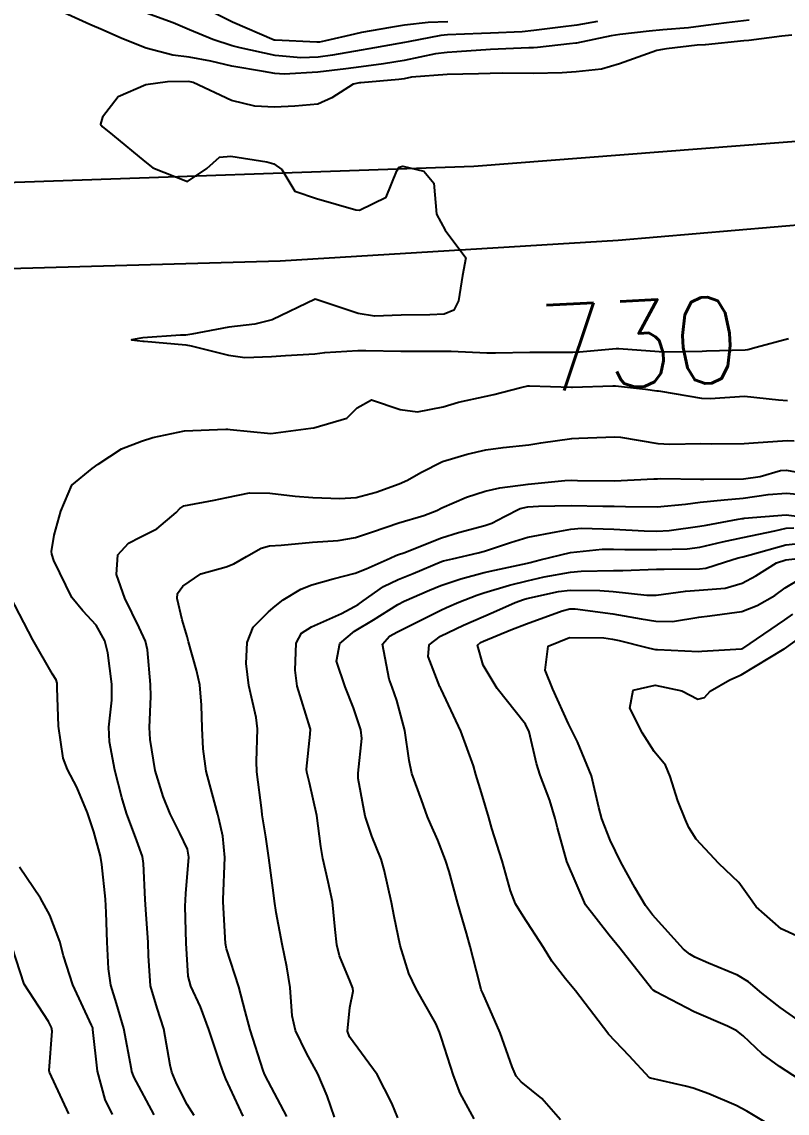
# Model space of a CAD drawing. Header units: metres. Extents: x 298520 to 308411, y 7433745 to 7450750.
# Drawn here: x 299341.6 to 299377.1, y 7449483.5 to 7449534.2 of the extents above; entities that cross this region are included whole.
import ezdxf
from ezdxf.enums import TextEntityAlignment as Align

# ---------------------------------------------------------------- set-up
doc = ezdxf.new("R2010")
doc.units = ezdxf.units.M
doc.header["$LTSCALE"] = 10
for name, color, linetype in [('Cotas', 45, 'Continuous'), ('Curvas de Nivel 1m', 11, 'Continuous'), ('Curvas de Nivel 5m', 15, 'Continuous'), ('Linha Férrea', 251, 'TRACKS')]:
    doc.layers.add(name, color=color, linetype=linetype)
doc.styles.add('Style-STANDARD', font='STANDARD.shx')
doc.linetypes.add('TRACKS', pattern='A,0.15,[130,ltypeshp.shx,S=0.25,R=0,X=0,Y=0],0.15', length=0.3)

msp = doc.modelspace()

# ---------------------------------------------------------------- linework, layer by layer
at = {"layer": 'Curvas de Nivel 1m', "flags": 128}
for points, elevation in [([(299375.361, 7449534.292), (299374.307, 7449534.162), (299373.357, 7449534.034), (299372.546, 7449533.937), (299371.353, 7449533.839), (299370.726, 7449533.776), (299369.35, 7449533.623), (299368.96, 7449533.562), (299367.343, 7449533.225), (299367.315, 7449533.218), (299367.022, 7449533.193), (299365.534, 7449533.015), (299365.341, 7449533.006), (299365.131, 7449533.003), (299363.34, 7449532.924), (299361.78, 7449532.815), (299361.338, 7449532.79), (299360.794, 7449532.724), (299359.334, 7449532.419), (299358.375, 7449532.257), (299357.331, 7449532.12), (299356.623, 7449532.024), (299355.328, 7449531.874), (299353.754, 7449531.78), (299353.327, 7449531.81), (299352.791, 7449531.903), (299351.331, 7449532.156), (299350.345, 7449532.378), (299349.335, 7449532.563), (299348.585, 7449532.661), (299347.339, 7449532.994), (299346.217, 7449533.441), (299345.349, 7449533.826), (299344.719, 7449534.092), (299343.361, 7449534.706)], 731), ([(299368.313, 7449534.226), (299367.356, 7449534.06), (299366.597, 7449533.955), (299365.352, 7449533.806), (299364.821, 7449533.747), (299363.349, 7449533.678), (299362.928, 7449533.666), (299361.348, 7449533.599), (299361.038, 7449533.574), (299359.517, 7449533.287), (299359.343, 7449533.253), (299357.692, 7449532.954), (299357.339, 7449532.894), (299356.005, 7449532.655), (299355.335, 7449532.57), (299354.527, 7449532.535), (299353.336, 7449532.646), (299351.712, 7449533.004), (299351.34, 7449533.102), (299350.434, 7449533.389), (299349.35, 7449533.842), (299348.599, 7449534.167), (299347.361, 7449534.614)], 732), ([(299361.357, 7449534.215), (299360.451, 7449534.179), (299359.354, 7449534.048), (299358.704, 7449533.946), (299357.349, 7449533.71), (299357.019, 7449533.642), (299355.67, 7449533.327), (299355.402, 7449533.269), (299355.342, 7449533.263), (299355.27, 7449533.259), (299353.343, 7449533.351), (299353.289, 7449533.361), (299351.355, 7449534.199), (299349.781, 7449534.982)], 733), ([(299349.566, 7449483.398), (299349.253, 7449483.897), (299348.767, 7449484.844), (299348.531, 7449485.412), (299348.455, 7449485.736), (299348.165, 7449487.416), (299347.857, 7449488.375), (299347.544, 7449489.423), (299347.451, 7449490.809), (299347.436, 7449491.424), (299347.326, 7449492.966), (299347.295, 7449493.426), (299347.219, 7449495.097), (299347.169, 7449495.427), (299346.904, 7449496.149), (299346.426, 7449497.435), (299346.205, 7449498.163), (299345.89, 7449499.441), (299345.639, 7449500.76), (299345.61, 7449501.444), (299345.74, 7449502.684), (299345.747, 7449503.442), (299345.558, 7449504.894), (299345.418, 7449505.446), (299345.02, 7449506.174), (299344.405, 7449506.838), (299343.893, 7449507.467), (299343.058, 7449509.183), (299342.963, 7449509.481), (299342.948, 7449509.597), (299343.072, 7449510.355), (299343.375, 7449511.476), (299343.886, 7449512.683), (299344.826, 7449513.454), (299345.115, 7449513.657), (299346.193, 7449514.368), (299347.126, 7449514.72), (299347.652, 7449514.9), (299349.131, 7449515.208), (299351.039, 7449515.288), (299351.132, 7449515.283), (299351.246, 7449515.264), (299353.13, 7449515.089), (299354.993, 7449515.332), (299355.133, 7449515.353), (299356.661, 7449515.792), (299357.143, 7449516.27), (299357.811, 7449516.639), (299359.142, 7449516.202), (299359.956, 7449516.092), (299361.144, 7449516.327), (299361.865, 7449516.534), (299363.149, 7449516.817), (299363.498, 7449516.888), (299364.751, 7449517.224), (299365.081, 7449517.293), (299365.154, 7449517.298), (299367.104, 7449517.24), (299367.154, 7449517.24), (299369.025, 7449517.301), (299369.155, 7449517.299), (299370.552, 7449517.149), (299371.081, 7449517.07), (299371.152, 7449517.062), (299371.246, 7449517.045), (299373.149, 7449516.717), (299373.557, 7449516.708), (299375.15, 7449516.813), (299376.724, 7449516.652), (299377.148, 7449516.617)], 731), ([(299351.858, 7449483.369), (299351.051, 7449485.096), (299350.936, 7449485.378), (299350.779, 7449485.808), (299350.259, 7449487.388), (299349.867, 7449488.448), (299349.421, 7449489.401), (299349.288, 7449489.863), (299349.196, 7449491.405), (299349.159, 7449493.115), (299349.163, 7449493.406), (299349.184, 7449493.713), (299349.322, 7449495.404), (299349.264, 7449495.772), (299348.909, 7449496.511), (299348.46, 7449497.415), (299348.128, 7449498.221), (299347.76, 7449499.422), (299347.521, 7449500.86), (299347.5, 7449501.425), (299347.553, 7449502.856), (299347.548, 7449503.424), (299347.408, 7449505.027), (299347.305, 7449505.427), (299347.019, 7449506.064), (299346.35, 7449507.437), (299345.966, 7449508.524), (299346.026, 7449509.44), (299346.519, 7449509.985), (299347.071, 7449510.261), (299347.842, 7449510.656), (299348.744, 7449511.413), (299348.903, 7449511.594), (299349.088, 7449511.724), (299350.496, 7449511.984), (299351.094, 7449512.116), (299352.14, 7449512.326), (299353.097, 7449512.306), (299354.264, 7449512.173), (299355.095, 7449512.108), (299356.349, 7449512.062), (299357.095, 7449512.114), (299358.037, 7449512.362), (299359.105, 7449512.736), (299359.484, 7449512.908), (299360.102, 7449513.275), (299361.118, 7449513.777), (299362.253, 7449514.118), (299363.124, 7449514.32), (299363.927, 7449514.425), (299365.123, 7449514.553), (299365.686, 7449514.651), (299367.128, 7449514.85), (299367.447, 7449514.868), (299369.129, 7449514.932), (299369.379, 7449514.917), (299371.125, 7449514.619), (299371.68, 7449514.58), (299373.125, 7449514.614), (299373.633, 7449514.608), (299375.126, 7449514.616), (299375.565, 7449514.654), (299377.128, 7449514.756), (299377.456, 7449514.739)], 732), ([(299353.876, 7449483.349), (299352.872, 7449485.259), (299352.823, 7449485.359), (299352.775, 7449485.487), (299352.168, 7449487.366), (299351.936, 7449488.245), (299351.656, 7449489.372), (299351.08, 7449491.138), (299351.027, 7449491.378), (299350.927, 7449493.324), (299350.92, 7449493.38), (299350.922, 7449493.428), (299351.005, 7449495.379), (299350.903, 7449496.366), (299350.718, 7449497.19), (299350.673, 7449497.384), (299350.299, 7449498.752), (299350.132, 7449499.392), (299349.99, 7449500.431), (299349.949, 7449501.395), (299349.912, 7449502.463), (299349.829, 7449503.397), (299349.687, 7449504.087), (299349.315, 7449505.405), (299349.253, 7449505.644), (299349.023, 7449506.43), (299348.785, 7449507.412), (299348.804, 7449507.645), (299349.042, 7449507.982), (299349.889, 7449508.558), (299351.056, 7449508.89), (299351.413, 7449509.021), (299351.999, 7449509.371), (299352.681, 7449509.749), (299353.068, 7449509.859), (299353.617, 7449509.901), (299355.07, 7449510.028), (299356.271, 7449510.118), (299357.072, 7449510.253), (299357.857, 7449510.52), (299359.079, 7449510.927), (299360.254, 7449511.272), (299360.849, 7449511.501), (299361.088, 7449511.622), (299362.222, 7449512.123), (299363.1, 7449512.405), (299363.771, 7449512.565), (299365.098, 7449512.734), (299366.799, 7449512.894), (299367.1, 7449512.91), (299367.383, 7449512.905), (299369.1, 7449512.881), (299370.931, 7449512.973), (299371.101, 7449512.982), (299371.255, 7449512.985), (299373.101, 7449512.967), (299373.256, 7449512.964), (299375.102, 7449512.979), (299375.881, 7449513.088), (299376.817, 7449513.364), (299377.108, 7449513.38), (299378.86, 7449513.052)], 733), ([(299356.091, 7449483.32), (299355.748, 7449484.311), (299355.328, 7449485.332), (299354.787, 7449486.282), (299354.277, 7449487.345), (299354.129, 7449488.027), (299354.039, 7449489.348), (299353.886, 7449490.295), (299353.663, 7449491.352), (299353.389, 7449492.831), (299353.307, 7449493.356), (299353.253, 7449493.733), (299353.048, 7449495.358), (299352.903, 7449496.341), (299352.741, 7449497.362), (299352.711, 7449497.567), (299352.489, 7449499.365), (299352.471, 7449499.841), (299352.517, 7449501.364), (299352.455, 7449501.88), (299352.109, 7449503.369), (299351.984, 7449504.389), (299352.04, 7449505.37), (299352.311, 7449506.076), (299353.027, 7449506.799), (299353.333, 7449507.054), (299353.717, 7449507.353), (299354.538, 7449507.848), (299355.044, 7449508.053), (299356.04, 7449508.328), (299357.052, 7449508.594), (299357.564, 7449508.796), (299358.677, 7449509.294), (299358.947, 7449509.408), (299359.065, 7449509.454), (299359.322, 7449509.543), (299361.073, 7449510.232), (299361.852, 7449510.476), (299363.079, 7449510.803), (299363.4, 7449510.917), (299363.995, 7449511.231), (299364.722, 7449511.59), (299365.087, 7449511.667), (299365.573, 7449511.698), (299367.088, 7449511.744), (299368.558, 7449511.706), (299369.088, 7449511.701), (299369.618, 7449511.692), (299371.088, 7449511.672), (299372.414, 7449511.802), (299373.091, 7449511.885), (299374.199, 7449512.002), (299375.093, 7449512.081), (299376.254, 7449512.242), (299377.095, 7449512.312), (299377.929, 7449512.227)], 734), ([(299362.581, 7449483.243), (299361.937, 7449484.425), (299361.626, 7449485.257), (299361.065, 7449486.991), (299360.977, 7449487.258), (299360.807, 7449487.665), (299360.229, 7449488.68), (299359.889, 7449489.274), (299359.546, 7449489.995), (299359.148, 7449491.285), (299358.863, 7449492.647), (299358.738, 7449493.291), (299358.408, 7449494.814), (299358.26, 7449495.296), (299357.827, 7449496.378), (299357.518, 7449497.304), (299357.198, 7449499.048), (299357.199, 7449499.307), (299357.361, 7449500.903), (299357.316, 7449501.306), (299356.978, 7449502.34), (299356.591, 7449503.316), (299356.181, 7449504.499), (299356.339, 7449505.32), (299357.019, 7449505.902), (299357.904, 7449506.421), (299359.031, 7449507.129), (299359.326, 7449507.286), (299360.512, 7449507.797), (299361.044, 7449508.017), (299361.965, 7449508.335), (299363.054, 7449508.62), (299363.553, 7449508.738), (299365.061, 7449509.064), (299365.188, 7449509.091), (299365.646, 7449509.211), (299367.066, 7449509.547), (299368.534, 7449509.709), (299369.068, 7449509.701), (299369.592, 7449509.686), (299371.068, 7449509.69), (299372.478, 7449509.717), (299373.07, 7449509.797), (299374.13, 7449510.052), (299375.074, 7449510.25), (299376.556, 7449510.557), (299377.079, 7449510.684), (299377.442, 7449510.704)], 736), ([(299366.592, 7449483.192), (299365.733, 7449484.176), (299364.77, 7449484.963), (299364.544, 7449485.222), (299364.357, 7449485.647), (299363.795, 7449487.23), (299362.988, 7449489.072), (299362.917, 7449489.239), (299362.826, 7449489.553), (299362.402, 7449491.244), (299362.233, 7449491.866), (299361.822, 7449493.251), (299361.417, 7449494.725), (299361.251, 7449495.256), (299360.902, 7449496.186), (299360.567, 7449496.922), (299360.419, 7449497.267), (299360.135, 7449498.062), (299359.69, 7449499.279), (299359.56, 7449499.892), (299359.369, 7449501.284), (299358.984, 7449502.676), (299358.771, 7449503.292), (299358.629, 7449503.661), (299358.319, 7449505.297), (299358.65, 7449505.66), (299359.019, 7449505.865), (299360.229, 7449506.476), (299361.029, 7449506.874), (299361.293, 7449506.995), (299361.879, 7449507.252), (299362.715, 7449507.566), (299363.039, 7449507.677), (299364.234, 7449508.04), (299365.048, 7449508.241), (299365.841, 7449508.418), (299367.055, 7449508.645), (299367.551, 7449508.689), (299369.056, 7449508.716), (299369.502, 7449508.717), (299371.057, 7449508.775), (299371.409, 7449508.785), (299373.058, 7449508.788), (299373.351, 7449508.824), (299374.221, 7449509.108), (299374.861, 7449509.306), (299375.065, 7449509.35), (299375.412, 7449509.441), (299377.071, 7449509.914), (299378.111, 7449510.022)], 737), ([(299376.11, 7449483.08), (299375.258, 7449483.592), (299374.76, 7449483.858), (299373.485, 7449484.393), (299372.768, 7449484.658), (299372.403, 7449484.759), (299370.773, 7449485.129), (299370.738, 7449485.15), (299369.783, 7449486.16), (299368.834, 7449487.17), (299368.794, 7449487.218), (299367.299, 7449489.185), (299366.828, 7449489.745), (299366.2, 7449490.563), (299365.813, 7449491.205), (299364.864, 7449492.648), (299364.507, 7449493.224), (299364.269, 7449493.836), (299363.883, 7449495.23), (299363.414, 7449496.729), (299363.261, 7449497.237), (299362.93, 7449498.387), (299362.67, 7449499.243), (299362.55, 7449499.641), (299361.965, 7449501.25), (299361.05, 7449503.201), (299361.021, 7449503.26), (299360.993, 7449503.314), (299360.452, 7449504.713), (299360.5, 7449505.268), (299361.017, 7449505.666), (299362.093, 7449506.179), (299363.026, 7449506.585), (299363.482, 7449506.782), (299364.487, 7449507.225), (299364.884, 7449507.372), (299365.036, 7449507.413), (299366.498, 7449507.741), (299367.042, 7449507.807), (299368.428, 7449507.791), (299369.042, 7449507.747), (299370.617, 7449507.569), (299371.039, 7449507.57), (299372.409, 7449507.759), (299373.043, 7449507.797), (299374.258, 7449507.895), (299375.048, 7449508.129), (299375.671, 7449508.473), (299376.636, 7449509.076), (299377.064, 7449509.217), (299378.728, 7449509.392)], 738), ([(299377.71, 7449485.061), (299376.779, 7449485.676), (299375.965, 7449486.262), (299375.091, 7449487.096), (299374.796, 7449487.33), (299374.354, 7449487.55), (299372.809, 7449488.208), (299371.022, 7449489.147), (299370.897, 7449489.222), (299370.824, 7449489.29), (299369.362, 7449491.165), (299368.852, 7449491.778), (299367.757, 7449493.181), (299366.893, 7449495.19), (299366.466, 7449496.754), (299366.349, 7449497.198), (299366.096, 7449498.032), (299365.653, 7449499.209), (299365.488, 7449499.752), (299365.148, 7449501.217), (299364.968, 7449501.572), (299363.649, 7449503.233), (299363.004, 7449504.32), (299362.746, 7449505.243), (299362.879, 7449505.377), (299363.015, 7449505.436), (299364.294, 7449505.953), (299365.023, 7449506.242), (299366.676, 7449506.842), (299367.03, 7449506.93), (299367.28, 7449506.938), (299369.028, 7449506.71), (299370.348, 7449506.472), (299371.025, 7449506.358), (299371.808, 7449506.35), (299373.027, 7449506.548), (299373.536, 7449506.606), (299375.03, 7449506.809), (299375.743, 7449507.089), (299376.558, 7449507.559), (299377.046, 7449507.917), (299377.771, 7449508.344)], 739), ([(299378.645, 7449491.253), (299376.858, 7449492.067), (299375.692, 7449493.088), (299375.35, 7449493.565), (299374.884, 7449494.217), (299373.953, 7449495.109), (299372.904, 7449496.227), (299372.564, 7449496.78), (299372.402, 7449497.128), (299372.043, 7449498.017), (299371.692, 7449499.139), (299371.479, 7449499.673), (299370.955, 7449500.311), (299370.408, 7449501.156), (299369.818, 7449502.324), (299369.974, 7449503.155), (299370.995, 7449503.39), (299372.238, 7449503.128), (299372.987, 7449502.732), (299373.285, 7449502.821), (299373.555, 7449503.114), (299374.471, 7449503.633), (299375.001, 7449503.872), (299376.996, 7449505.07), (299377.013, 7449505.084), (299378.164, 7449505.916)], 741), ([(299345.782, 7449483.445), (299345.441, 7449484.131), (299345.076, 7449485.455), (299344.87, 7449487.39), (299344.862, 7449487.459), (299344.847, 7449487.503), (299344.804, 7449487.597), (299343.927, 7449489.469), (299343.504, 7449490.806), (299343.332, 7449491.475), (299342.861, 7449492.707), (299342.435, 7449493.484), (299341.449, 7449494.933)], 729), ([(299343.752, 7449483.47), (299342.844, 7449485.408), (299342.838, 7449485.479), (299342.972, 7449487.307), (299342.947, 7449487.479), (299342.806, 7449487.758), (299341.676, 7449489.491), (299341.118, 7449491.22)], 728)]:
    msp.add_lwpolyline(points, dxfattribs=dict(at, elevation=elevation))
at = {"layer": 'Curvas de Nivel 5m', "flags": 128}
for points, elevation in [([(299377.351, 7449533.598), (299376.889, 7449533.537), (299375.347, 7449533.35), (299375.119, 7449533.33), (299373.343, 7449533.145), (299373.318, 7449533.146), (299372.952, 7449533.124), (299371.527, 7449532.952), (299371.341, 7449532.931), (299371.078, 7449532.882), (299369.334, 7449532.261), (299368.496, 7449532.014), (299367.33, 7449531.882), (299366.68, 7449531.846), (299365.329, 7449531.805), (299363.92, 7449531.822), (299363.329, 7449531.808), (299362.781, 7449531.793), (299361.328, 7449531.768), (299359.675, 7449531.633), (299359.326, 7449531.569), (299359.082, 7449531.536), (299357.324, 7449531.381), (299357.257, 7449531.377), (299356.957, 7449531.314), (299355.968, 7449530.672), (299355.314, 7449530.391), (299354.251, 7449530.285), (299353.312, 7449530.251), (299352.385, 7449530.296), (299351.315, 7449530.557), (299349.53, 7449531.398), (299349.323, 7449531.431), (299348.336, 7449531.415), (299347.321, 7449531.285), (299346.036, 7449530.722), (299345.306, 7449529.78), (299345.22, 7449529.451), (299345.301, 7449529.349), (299345.779, 7449528.962), (299347.277, 7449527.723), (299347.658, 7449527.426), (299349.267, 7449526.785), (299350.164, 7449527.397), (299350.749, 7449527.917), (299351.282, 7449527.97), (299352.943, 7449527.698), (299353.277, 7449527.619), (299353.655, 7449527.354), (299354.255, 7449526.338), (299355.26, 7449526.004), (299357.093, 7449525.473), (299357.254, 7449525.453), (299358.496, 7449526.062), (299358.987, 7449527.293), (299359.106, 7449527.462), (299359.276, 7449527.504), (299360.245, 7449527.275), (299360.717, 7449526.718), (299360.829, 7449525.266), (299361.242, 7449524.537), (299362.2, 7449523.25), (299362.037, 7449522.43), (299361.855, 7449521.253), (299361.635, 7449520.819), (299361.197, 7449520.628), (299360.518, 7449520.592), (299359.196, 7449520.582), (299357.957, 7449520.541), (299357.196, 7449520.655), (299355.203, 7449521.33), (299353.193, 7449520.363), (299352.4, 7449520.159), (299351.189, 7449520.016), (299349.47, 7449519.69), (299349.185, 7449519.657), (299348.942, 7449519.656), (299347.184, 7449519.524), (299347.098, 7449519.516), (299346.665, 7449519.435), (299347.182, 7449519.371), (299347.242, 7449519.369), (299349.18, 7449519.202), (299349.431, 7449519.155), (299351.173, 7449518.715), (299351.93, 7449518.614), (299353.173, 7449518.666), (299353.816, 7449518.708), (299355.175, 7449518.79), (299355.649, 7449518.852), (299357.177, 7449518.941), (299357.551, 7449518.932), (299359.177, 7449518.91), (299359.553, 7449518.908), (299361.178, 7449518.915), (299361.524, 7449518.911), (299363.177, 7449518.834), (299363.577, 7449518.836), (299365.178, 7449518.867), (299365.527, 7449518.865), (299367.178, 7449518.867), (299367.484, 7449518.881), (299369.181, 7449519.033), (299369.312, 7449519.037), (299371.179, 7449518.893), (299371.438, 7449518.879), (299373.18, 7449518.91), (299373.379, 7449518.919), (299375.181, 7449518.97), (299375.301, 7449518.979), (299375.688, 7449519.092), (299377.187, 7449519.499)], 730), ([(299359.036, 7449483.287), (299358.76, 7449483.959), (299358.075, 7449485.297), (299356.799, 7449487.046), (299356.702, 7449487.312), (299356.814, 7449488.418), (299356.962, 7449489.168), (299356.943, 7449489.309), (299356.826, 7449489.615), (299356.333, 7449490.812), (299356.204, 7449491.32), (299356.131, 7449492.043), (299356.005, 7449493.323), (299355.805, 7449494.249), (299355.548, 7449495.33), (299355.46, 7449495.893), (299355.268, 7449497.335), (299354.935, 7449498.843), (299354.804, 7449499.341), (299354.794, 7449499.492), (299354.961, 7449501.108), (299354.975, 7449501.34), (299354.964, 7449501.397), (299354.362, 7449503.346), (299354.27, 7449504.078), (299354.315, 7449505.347), (299354.554, 7449505.808), (299355.021, 7449506.1), (299356.425, 7449506.717), (299357.03, 7449507.044), (299357.196, 7449507.144), (299357.428, 7449507.306), (299358.373, 7449507.967), (299359.048, 7449508.302), (299359.748, 7449508.584), (299361.061, 7449509.129), (299361.162, 7449509.159), (299361.579, 7449509.255), (299362.775, 7449509.534), (299363.067, 7449509.611), (299364.281, 7449510.018), (299365.073, 7449510.268), (299366.396, 7449510.52), (299367.077, 7449510.643), (299367.572, 7449510.691), (299369.078, 7449510.633), (299370.48, 7449510.552), (299371.077, 7449510.538), (299371.641, 7449510.57), (299373.079, 7449510.777), (299373.367, 7449510.83), (299374.857, 7449511.102), (299375.048, 7449511.135), (299375.083, 7449511.138), (299375.131, 7449511.147), (299377.085, 7449511.305), (299379.083, 7449511.05)], 735), ([(299347.71, 7449483.42), (299346.771, 7449485.197), (299346.7, 7449485.359), (299346.675, 7449485.431), (299346.659, 7449485.548), (299346.299, 7449487.438), (299345.965, 7449488.593), (299345.7, 7449489.447), (299345.591, 7449490.209), (299345.537, 7449491.45), (299345.485, 7449492.822), (299345.446, 7449493.444), (299345.275, 7449495.06), (299345.214, 7449495.447), (299344.91, 7449496.569), (299344.617, 7449497.455), (299344.116, 7449498.644), (299343.68, 7449499.469), (299343.479, 7449500.002), (299343.262, 7449501.476), (299343.207, 7449503.26), (299343.203, 7449503.477), (299343.157, 7449503.64), (299342.997, 7449503.894), (299342.074, 7449505.489), (299341.033, 7449507.5)], 730), ([(299378.75, 7449487.05), (299376.813, 7449488.415), (299375.954, 7449489.083), (299375.335, 7449489.599), (299374.831, 7449489.915), (299373.478, 7449490.472), (299372.839, 7449490.747), (299372.603, 7449490.886), (299372.321, 7449491.128), (299370.866, 7449492.718), (299370.55, 7449493.153), (299370.046, 7449493.994), (299369.394, 7449495.165), (299368.903, 7449496.18), (299368.523, 7449497.174), (299368.384, 7449497.712), (299368.032, 7449499.179), (299367.381, 7449500.763), (299367.173, 7449501.188), (299366.969, 7449501.596), (299366.244, 7449503.201), (299365.886, 7449504.091), (299366.022, 7449505.205), (299367.017, 7449505.604), (299368.609, 7449505.582), (299369.016, 7449505.526), (299369.317, 7449505.467), (299370.617, 7449505.146), (299370.931, 7449505.06), (299371.012, 7449505.052), (299371.102, 7449505.049), (299373.011, 7449504.956), (299373.168, 7449504.962), (299375.013, 7449505.078), (299375.071, 7449505.099), (299377.026, 7449506.418), (299377.401, 7449506.694)], 740)]:
    msp.add_lwpolyline(points, dxfattribs=dict(at, elevation=elevation))
at = {"layer": 'Linha Férrea', "flags": 128}
for points in [[(298729.261, 7450749.95), (298734.809, 7450730.65), (298742.343, 7450703.451), (298750.119, 7450676.237), (298757.889, 7450649.199), (298765.189, 7450623.712), (298769.985, 7450606.424), (298776.494, 7450583.287), (298783.055, 7450560.248), (298788.164, 7450542.214), (298793.821, 7450521.584), (298798.125, 7450506.606), (298804.386, 7450484.418), (298809.295, 7450466.837), (298814.551, 7450448.858), (298819.559, 7450431.225), (298826.267, 7450408.649), (298831.926, 7450389.314), (298837.135, 7450370.779), (298842.092, 7450352.398), (298847.802, 7450331.823), (298852.149, 7450316.412), (298858.34, 7450294.769), (298862.969, 7450278.965), (298867.952, 7450260.088), (298870.924, 7450249.95), (298873.722, 7450238.982), (298878.355, 7450222.697), (298882.025, 7450210.358), (298885.603, 7450197.651), (298890.189, 7450181.049), (298894.637, 7450166.006), (298898.995, 7450149.812), (298904.361, 7450131.79), (298908.122, 7450117.709), (298911.93, 7450103.946), (298916.104, 7450089.039), (298920.554, 7450073.399), (298923.212, 7450064.319), (298926.468, 7450052.577), (298930.321, 7450038.956), (298934.723, 7450023.223), (298938.252, 7450011.622), (298941.509, 7449999.193), (298944.399, 7449989.651), (298947.701, 7449977.682), (298952.335, 7449961.49), (298956.967, 7449946.581), (298961.92, 7449929.017), (298965.909, 7449915.258), (298970.082, 7449900.905), (298973.936, 7449887.787), (298977.788, 7449874.853), (298981.549, 7449862.469), (298986.366, 7449847.197), (298989.852, 7449836.37), (298994.575, 7449822.337), (298999.437, 7449807.292), (299004.068, 7449794.269), (299008.7, 7449781.657), (299013.057, 7449770.328), (299018.285, 7449757.718), (299022.322, 7449748.037), (299026.817, 7449737.63), (299031.861, 7449726.852), (299036.814, 7449716.896), (299043.096, 7449705.205), (299047.821, 7449696.534), (299054.335, 7449685.572), (299060.664, 7449675.852), (299069.469, 7449663.104), (299077.541, 7449652.872), (299085.429, 7449643.336), (299089.832, 7449637.784), (299098.728, 7449628.561), (299107.993, 7449618.793), (299117.442, 7449610.031), (299127.077, 7449601.223), (299138.453, 7449591.782), (299150.409, 7449582.651), (299162.779, 7449573.982), (299174.004, 7449567.002), (299185.962, 7449560.295), (299199.698, 7449553.222), (299213.253, 7449547.024), (299227.033, 7449541.5), (299241.999, 7449536.525), (299258.424, 7449531.831), (299277.224, 7449527.814), (299295.935, 7449525.032), (299311.589, 7449523.57), (299326.876, 7449522.883), (299340.975, 7449522.747), (299353.572, 7449523.111), (299369.274, 7449524.069), (299382.826, 7449525.211), (299396.609, 7449526.717), (299414.178, 7449529.501), (299430.969, 7449532.603), (299440.142, 7449534.839), (299451.094, 7449537.487), (299469.666, 7449542.917), (299486.963, 7449547.755), (299510.376, 7449554.83), (299531.414, 7449561.037), (299544.903, 7449564.894), (299559.186, 7449569.068), (299590.197, 7449576.665), (299616.417, 7449582.259), (299645.03, 7449585.805), (299675.251, 7449587.635), (299705.522, 7449586.259), (299732.882, 7449582.825), (299762.581, 7449576.088), (299791.888, 7449566.944), (299816.217, 7449556.896), (299840.774, 7449544.781), (299859.676, 7449534.387), (299878.529, 7449521.308), (299897.376, 7449507.135), (299919.538, 7449486.991), (299927.658, 7449478.626), (299947.133, 7449456.962), (299961.499, 7449437.961), (299971.137, 7449424.784), (299981.869, 7449408.322), (299997.595, 7449383.682), (300016.228, 7449354.96), (300035.864, 7449324.687), (300055.136, 7449295.587), (300073.232, 7449268.397), (300085.868, 7449249.95), (300089.501, 7449244.778), (300101.211, 7449227.647), (300111.197, 7449214.14), (300124.752, 7449194.736), (300135.909, 7449179.759), (300148.296, 7449162.129), (300160.805, 7449144.566), (300173.129, 7449128.481), (300185.523, 7449112.088), (300198.402, 7449095.758), (300207.462, 7449083.98), (300220.094, 7449068.515), (300233.468, 7449051.744), (300246.778, 7449035.349), (300263.478, 7449015.076), (300277.526, 7448998.444), (300292.814, 7448981.501), (300306.688, 7448964.856), (300324.623, 7448944.393), (300340.398, 7448926.517), (300357.9, 7448907.843), (300372.755, 7448891.817), (300392.041, 7448871.054), (300410.717, 7448852.066), (300427.475, 7448834.137), (300439.245, 7448822.858), (300454.898, 7448806.525), (300473.448, 7448788.164), (300493.111, 7448768.808), (300511.705, 7448749.95), (300518.198, 7448743.612), (300525.672, 7448735.984), (300530.889, 7448730.361), (300538.141, 7448723.284), (300543.771, 7448717.624), (300548.924, 7448711.903), (300554.778, 7448706.093), (300562.444, 7448698.573), (300570.483, 7448690.198), (300580.06, 7448680.508), (300590.013, 7448670.628), (300599.102, 7448661.391), (300608.565, 7448651.702), (300616.68, 7448643.32), (300625.581, 7448633.859), (300633.62, 7448625.859), (300641.21, 7448617.858), (300649.582, 7448609.897), (300659.386, 7448599.72), (300667.387, 7448591.231), (300676.098, 7448582.784), (300683.871, 7448574.669), (300691.725, 7448567.153), (300703.33, 7448554.876), (300711.744, 7448546.351), (300718.093, 7448539.767), (300726.506, 7448530.983), (300733.153, 7448523.695), (300741.152, 7448514.418), (300747.426, 7448507.242), (300750.054, 7448504.018), (300758.169, 7448493.99), (300764.854, 7448485.238), (300772.251, 7448475.55), (300781.114, 7448462.855), (300788.178, 7448452.147), (300795.99, 7448439.115), (300802.712, 7448427.661), (300809.137, 7448414.665), (300814.959, 7448402.42), (300819.763, 7448391.601), (300824.722, 7448378.533), (300829.079, 7448366.59), (300833.249, 7448353.858), (300836.592, 7448342.438), (300839.822, 7448330.572), (300842.678, 7448317.912), (300845.758, 7448304.202), (300848.387, 7448291.169), (300849.927, 7448279.903), (300851.843, 7448266.756), (300852.632, 7448254.174), (300852.974, 7448249.95), (300853.718, 7448237.64), (300853.896, 7448226.066), (300854.164, 7448215.145), (300853.836, 7448203.832), (300853.598, 7448192.905), (300852.795, 7448182.25), (300851.991, 7448170.79), (300850.801, 7448159.302), (300849.223, 7448146.768), (300848.151, 7448135.486), (300846.96, 7448124.114), (300845.442, 7448113.546), (300844.222, 7448102.204), (300842.288, 7448090.385), (300840.978, 7448078.33), (300839.608, 7448068.386), (300838.209, 7448056.39), (300836.541, 7448045.166), (300835.023, 7448032.665), (300833.535, 7448020.341), (300832.284, 7448009.205), (300831.094, 7447998.637), (300829.874, 7447985.926), (300828.432, 7447973.713), (300826.546, 7447955.639), (300825.162, 7447943.391), (300824.986, 7447942.247), (300823.836, 7447930.96), (300822.657, 7447919.829), (300821.593, 7447909.075), (300820.243, 7447895.408), (300819.533, 7447885.934), (300818.679, 7447872.07), (300818.298, 7447858.799), (300817.927, 7447851.916), (300817.786, 7447841.862), (300817.933, 7447833.489), (300818.516, 7447815.843), (300820.361, 7447795.876), (300822.449, 7447776.733), (300825.922, 7447758.996), (300827.722, 7447750.217), (300828.687, 7447743.229), (300830.467, 7447731.539), (300833.751, 7447711.152), (300838.977, 7447681.969), (300842.161, 7447664.851), (300846.249, 7447643.566), (300856.898, 7447587.933), (300861.3, 7447564.706), (300863.731, 7447552.015), (300867.081, 7447534.8), (300870.251, 7447518.153), (300879.139, 7447471.406), (300882.717, 7447452.426), (300886.196, 7447433.436), (300890.621, 7447408.952), (300893.065, 7447393.996), (300894.895, 7447382.534), (300896.018, 7447374.923), (300897.056, 7447367.88), (300898.671, 7447355.202), (300899.884, 7447344.173), (300901.155, 7447328.57), (300902.425, 7447306.17), (300902.632, 7447290.927), (300902.643, 7447274.906), (300901.209, 7447249.806), (300899.894, 7447235.454), (300897.424, 7447214.973), (300896.24, 7447207.108, -0.017609), (300893.245, 7447191.067), (300890.79, 7447180.008), (300886.347, 7447162.337), (300883.122, 7447151.267), (300877.521, 7447133.871), (300873.858, 7447123.752), (300865.532, 7447103.056), (300859.822, 7447090.388), (300850.503, 7447071.406), (300846.315, 7447063.106), (300836.805, 7447045.834), (300827.664, 7447031.197), (300815.395, 7447013.014), (300803.069, 7446996.228), (300792.968, 7446983.245), (300781.446, 7446969.292), (300759.63, 7446945.435), (300748.36, 7446933.669), (300737.301, 7446922.447), (300720.178, 7446905.644), (300707.821, 7446893.561), (300697.057, 7446883.028), (300686.376, 7446872.224), (300676.506, 7446862.329), (300660.145, 7446845.845), (300651.989, 7446837.638), (300637.917, 7446823.835), (300624.102, 7446810.419), (300614.955, 7446801.573), (300610.107, 7446796.538), (300599.124, 7446785.64, 0.017844), (300588.776, 7446774.611), (300582.973, 7446768.596), (300572.807, 7446757.15), (300570.635, 7446754.423, -0.018804), (300566.868, 7446749.902, -0.021463), (300565.197, 7446747.771, 0.014089), (300560.744, 7446742.236), (300556.818, 7446737.065), (300549.018, 7446726.402), (300544.903, 7446720.152), (300542.989, 7446717.435), (300540.702, 7446714.014), (300534.516, 7446704.131), (300528.813, 7446694.775), (300525.37, 7446688.688), (300519.775, 7446678.443, 0.017217), (300513.559, 7446666.068), (300510.115, 7446659.471), (300505.35, 7446648.44), (300501.39, 7446638.953, 0.017957), (300498.447, 7446631.125), (300492.383, 7446614.647), (300488.086, 7446600.958), (300484.889, 7446590.082), (300482.448, 7446580.533), (300479.028, 7446566.174), (300474.999, 7446546.195), (300472.245, 7446530.076), (300469.723, 7446510.133), (300467.649, 7446494.09), (300465.343, 7446472.628), (300462.509, 7446448.283), (300460.589, 7446427.75), (300458.173, 7446403.459), (300455.716, 7446377.743), (300453.679, 7446357.578), (300451.179, 7446331.957), (300448.408, 7446302.907), (300446.096, 7446278.461), (300443.948, 7446255.986), (300443.327, 7446249.95), (300441.921, 7446236.026), (300439.714, 7446214.959), (300437.145, 7446189.663), (300434.772, 7446164.489), (300432.986, 7446145.942), (300427.675, 7446092.019), (300425.457, 7446069.071), (300422.052, 7446034.05), (300420.454, 7446017.74), (300416.946, 7445981.751), (300414.159, 7445952.95), (300410.686, 7445916.311), (300408.437, 7445891.812), (300405.718, 7445868.171), (300403.766, 7445842.739), (300401.654, 7445818.651), (300400.337, 7445806.143), (300399.876, 7445801.282), (300399.266, 7445794.558)], [(298905.363, 7450145.031), (298910.207, 7450124.873), (298915.002, 7450108.012), (298921.739, 7450085.266), (298926.98, 7450064.83), (298931.003, 7450051.742), (298934.224, 7450039.953), (298937.65, 7450027.983), (298940.458, 7450017.786), (298943.206, 7450008.624), (298945.866, 7449998.811), (298948.85, 7449988.084), (298952.218, 7449977.183), (298954.849, 7449967.637), (298957.892, 7449956.733), (298961.763, 7449943.848), (298964.896, 7449932.558), (298968.973, 7449920.293), (298972.372, 7449908.382), (298975.8, 7449896.208), (298979.287, 7449884.682), (298982.035, 7449875.079), (298985.463, 7449863.464), (298988.891, 7449853.475), (298994.252, 7449836.792), (298999.642, 7449820.007), (299004.122, 7449806.223), (299009.577, 7449791.55), (299017.072, 7449771.922), (299023.852, 7449755.78), (299031.351, 7449735.099), (299042.615, 7449714.768), (299049.157, 7449702.257), (299057.947, 7449687.795), (299067.128, 7449674.025), (299074.388, 7449663.764), (299083.266, 7449652.271), (299093.226, 7449640.21), (299104.865, 7449628.3), (299116.059, 7449616.929), (299127.188, 7449606.965), (299134.846, 7449600.398), (299146.061, 7449590.999), (299159.8, 7449581.134), (299172.881, 7449572.672), (299188.754, 7449563.553), (299203.487, 7449555.781), (299219.692, 7449548.782), (299229.285, 7449544.979), (299249.695, 7449538.196), (299264.418, 7449534.22), (299286.841, 7449530.183), (299305.276, 7449527.832), (299319.472, 7449527.113), (299340.209, 7449526.73), (299362.575, 7449527.496), (299380.335, 7449528.889), (299402.027, 7449531.43), (299418.393, 7449534.55), (299439.271, 7449538.773), (299455.546, 7449542.61), (299468.219, 7449546.447), (299486.071, 7449551.679), (299502.678, 7449556.429), (299521.873, 7449562.476), (299544.903, 7449569.511), (299558.765, 7449572.874), (299572.65, 7449576.475), (299589.389, 7449580.647), (299603.615, 7449583.903), (299623.713, 7449587.445), (299640.449, 7449589.67), (299657.813, 7449590.983), (299675.925, 7449591.554), (299694.255, 7449591.042), (299708.541, 7449590.126), (299722.182, 7449588.244), (299738.919, 7449585.56), (299759.653, 7449580.821), (299775.25, 7449576.474), (299786.436, 7449572.94), (299797.015, 7449569.282), (299807.003, 7449565.52), (299816.424, 7449561.561), (299823.596, 7449557.979), (299834.148, 7449553.022), (299842.943, 7449548.641), (299850.946, 7449544.045), (299857.58, 7449540.07), (299867.592, 7449534.039), (299879.685, 7449526.144), (299888.765, 7449519.647), (299901.686, 7449509.708), (299911.305, 7449500.703), (299920.635, 7449492.515), (299928.708, 7449484.626), (299935.814, 7449476.733), (299943.925, 7449467.258), (299951.104, 7449459.003), (299957.671, 7449450.784), (299963.484, 7449442.67), (299970.77, 7449432.303), (299976.475, 7449423.904), (299982.432, 7449414.862), (299988.891, 7449404.85), (299995.852, 7449394.443), (300002.312, 7449383.928), (300010.887, 7449370.223), (300018.781, 7449358.239), (300026.569, 7449345.892), (300033.388, 7449335.88), (300041.176, 7449324.037), (300049.358, 7449311.838), (300057.288, 7449299.745), (300065.47, 7449287.364), (300073.508, 7449275.701), (300081.011, 7449264.541), (300090.196, 7449251.298), (300091.164, 7449249.95), (300100.525, 7449236.167), (300109.403, 7449223.951), (300117.162, 7449213.187), (300127.336, 7449198.457), (300139.6, 7449181.446), (300149.952, 7449166.72), (300159.813, 7449153.466), (300168.75, 7449141.382), (300179.779, 7449126.346), (300190.932, 7449112.414), (300203.876, 7449095.222), (300217.308, 7449078.587), (300230.374, 7449062.005), (300242.887, 7449046.162), (300256.877, 7449029.774), (300272.777, 7449010.921), (300288.309, 7448992.868), (300306.303, 7448971.97), (300322.512, 7448953.54), (300337.055, 7448937.024), (300349.196, 7448923.521), (300363.433, 7448907.803), (300372.178, 7448898.27), (300387.649, 7448881.624), (300402.322, 7448866.086), (300417.298, 7448851.105), (300428.763, 7448838.962), (300440.716, 7448827.379), (300454.398, 7448813.148), (300467.461, 7448800.639), (300481.638, 7448785.533), (300502.227, 7448765.254), (300514.06, 7448753.852), (300517.826, 7448749.95), (300528.275, 7448738.976), (300540.783, 7448726.333), (300551.364, 7448715.261), (300568.358, 7448698.083), (300580.431, 7448686.447), (300591.073, 7448675.242), (300605.822, 7448659.996), (300619.827, 7448645.871), (300631.531, 7448633.85), (300641.93, 7448623.388), (300651.196, 7448614.132), (300663.21, 7448601.736), (300675.654, 7448588.967), (300686.366, 7448579.136), (300697.132, 7448567.001), (300714.307, 7448549.82), (300728.065, 7448535.254), (300742.189, 7448519.954), (300754.02, 7448506), (300763.608, 7448493.67), (300772.134, 7448482.969), (300781.594, 7448469.905), (300789.873, 7448457.453), (300798.087, 7448444.138), (300806.367, 7448430.378), (300809.353, 7448423.731), (300815.826, 7448410.715), (300822.176, 7448396.83), (300827.777, 7448382.459), (300832.26, 7448369.325), (300838.297, 7448352.647), (300842.655, 7448335.903), (300846.951, 7448318.72), (300850.061, 7448305.153), (300853.485, 7448286.05), (300855.912, 7448269.922), (300857.341, 7448249.95), (300858.33, 7448231.606), (300857.942, 7448206.205), (300856.925, 7448178.368), (300854.333, 7448156.855), (300851.333, 7448129.708), (300849.095, 7448108.502), (300845.739, 7448085.317), (300843.044, 7448064.17), (300840.396, 7448043.097), (300838.567, 7448030.951), (300837.041, 7448016.016), (300835.11, 7447994.958), (300832.975, 7447975.28), (300830.738, 7447953.623), (300829.108, 7447937.188), (300828.366, 7447933.435), (300827.045, 7447924.743), (300825.629, 7447910.191), (300824.268, 7447895.589), (300822.966, 7447881.617), (300821.953, 7447863.074), (300821.73, 7447846.352), (300821.738, 7447838.346), (300822.298, 7447822.796), (300823.264, 7447806.625), (300824.128, 7447792.391), (300826.211, 7447777.691), (300829.715, 7447760.435), (300831.501, 7447751.07), (300833.495, 7447738.255), (300836.415, 7447720.056), (300862.711, 7447579.549), (300879.787, 7447489.912), (300882.904, 7447473.371), (300886.736, 7447453.399), (300891.84, 7447425.61), (300894.824, 7447408.419), (300897.501, 7447392.308), (300900.259, 7447374.699), (300902.627, 7447356.768), (300903.989, 7447344.999), (300904.86, 7447335.88), (300905.847, 7447322.28), (300906.291, 7447313.022), (300906.573, 7447308.418), (300906.759, 7447298.893), (300906.88, 7447292.725, -0.006984), (300906.844, 7447284.829), (300906.695, 7447276.838), (300906.36, 7447267.883), (300905.744, 7447256.667), (300905.23, 7447249.95), (300904.292, 7447239.525), (300903.012, 7447227.25), (300901.034, 7447212.309), (300899.543, 7447202.921, -0.011988), (300897.909, 7447194.02), (300894.997, 7447180.769), (300891.356, 7447165.387), (300887.457, 7447151.115), (300883.301, 7447137.652), (300876.75, 7447119.219), (300874.099, 7447111.988), (300871.749, 7447106.138, -0.018309), (300868.914, 7447099.764, 0.011681), (300865.826, 7447093.061), (300860.469, 7447081.825), (300851.72, 7447064.422), (300846.208, 7447053.937), (300843.033, 7447048.479), (300836.89, 7447038.137), (300827.206, 7447022.921), (300821.11, 7447014.014), (300814.857, 7447005.089), (300809.628, 7446998.099), (300801.236, 7446986.884), (300791.122, 7446974.407), (300781.425, 7446962.969), (300774.943, 7446955.767), (300762.88, 7446942.762), (300751.299, 7446930.933), (300734.873, 7446914.565), (300727.949, 7446907.628), (300717.868, 7446897.443), (300705.6, 7446885.783), (300698.716, 7446879.048), (300668.127, 7446848.06), (300640.994, 7446821.407), (300627.442, 7446808.23), (300610.345, 7446790.697), (300597.443, 7446778.155), (300592.334, 7446772.486), (300571.229, 7446748.595), (300567.705, 7446744.65), (300564.743, 7446740.8), (300562.62, 7446737.769), (300551.356, 7446722.391), (300544.903, 7446712.981), (300541.869, 7446707.917), (300539.497, 7446704.103, 0.003437), (300530.37, 7446689.205, 0.010632), (300522.744, 7446675.931, 0.016565), (300518.05, 7446666.625, -0.011698), (300511.771, 7446653.868, 0.029635), (300510.132, 7446650.211), (300505.481, 7446638.898), (300500.314, 7446625.471), (300492.316, 7446601.197), (300488.229, 7446587.047), (300485.297, 7446575.185), (300482.347, 7446562.473), (300481.087, 7446556.089, 0.004599), (300479.148, 7446545.763), (300476.443, 7446530.265), (300474.645, 7446518.085), (300472.755, 7446502.987), (300471.297, 7446490.618), (300469.17, 7446472.092), (300467.901, 7446459.793), (300466.767, 7446449.806), (300465.445, 7446435.701), (300463.191, 7446412.592), (300462.659, 7446405.266), (300461.606, 7446397.228), (300459.608, 7446375.419), (300458.167, 7446361.3), (300456.938, 7446349.283), (300454.601, 7446324.341), (300452.383, 7446301.27), (300450.408, 7446280.731), (300448.612, 7446261.944), (300447.444, 7446249.79), (300445.943, 7446235.321), (300443.682, 7446213.965), (300443.009, 7446207.561), (300441.275, 7446189.511), (300439.198, 7446168.049), (300436.473, 7446140.607), (300434.029, 7446115.856), (300431.015, 7446085.098), (300427.797, 7446052.837), (300425.199, 7446025.415), (300423.636, 7446009.727), (300422.457, 7445994.573), (300421.615, 7445989.53), (300419.286, 7445963.664), (300415.807, 7445928.192), (300414.69, 7445917.527), (300413.782, 7445904.921), (300412.247, 7445888.391), (300411.949, 7445886.157), (300411.266, 7445881.618), (300410.692, 7445876.189), (300409.038, 7445857.286), (300407.606, 7445838.578), (300405.212, 7445812.517), (300404.532, 7445804.524), (300403.437, 7445794.141)]]:
    msp.add_lwpolyline(points, format="xyb", dxfattribs=at)

# ---------------------------------------------------------------- texts
at = {"layer": 'Cotas', "style": 'Style-STANDARD'}
msp.add_text('730', height=4, rotation=2.763, dxfattribs=at).set_placement((299370.254, 7449519.258, 730), align=Align.MIDDLE_CENTER)

doc.saveas('drawing.dxf')
